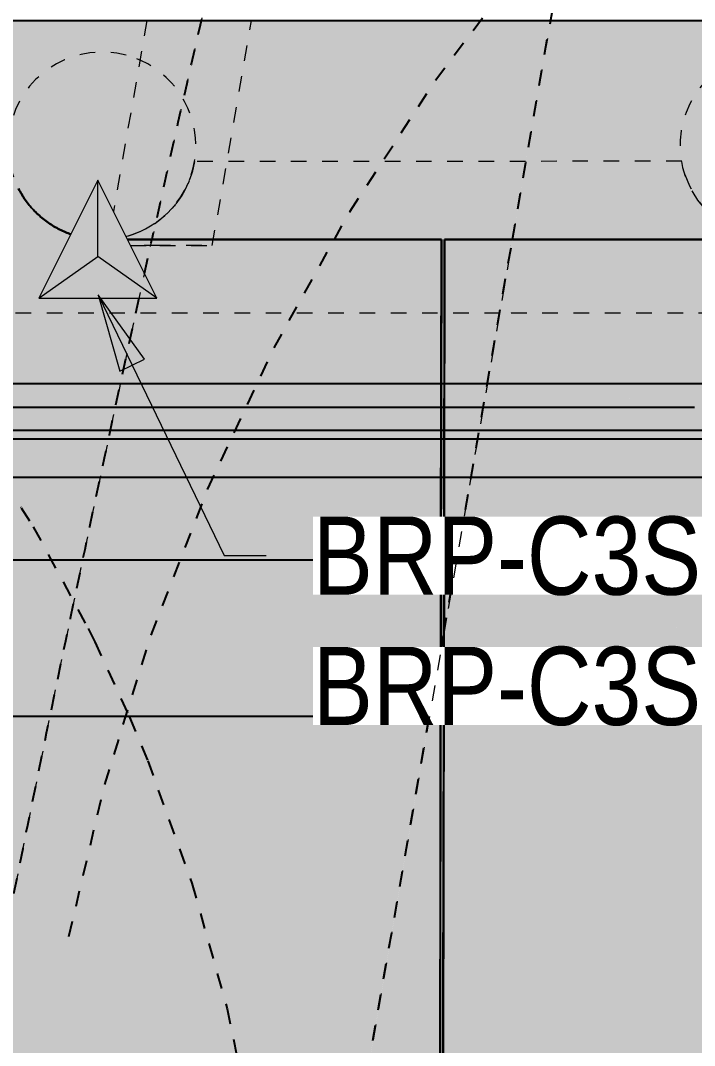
# Model space of a CAD drawing. Header units: metres. Extents: x -1147 to -802, y 5 to 567.
# Drawn here: x -1021.96 to -1017.65, y 539.5 to 546.05 of the extents above; entities that cross this region are included whole.
import ezdxf

# ---------------------------------------------------------------- set-up
doc = ezdxf.new("R2010")
doc.units = ezdxf.units.M
for name, pattern in [('Control Line', [0.02, 0.0125, -0.0025, 0.0025, -0.0025]), ('ControlLine', [0.02, 0.0125, -0.0025, 0.0025, -0.0025]), ('IMPORT-LNMK-LineTurn _3_', [0.0012, 0.0006, -0.0006]), ('JacobsDash', [0.0045, 0.003, -0.0015])]:
    doc.linetypes.add(name, pattern=pattern)
for name, color, linetype, lineweight in [('A-DETL', 7, 'Continuous', 13), ('A-DETL-GENF', 7, 'Continuous', 9), ('A-FLOR', 7, 'Continuous', 50), ('A-FLOR-PATT', 7, 'Continuous', 40), ('A-GENM', 7, 'Continuous', 35), ('A-GENM-HDLN', 7, 'JacobsDash', 15), ('G-ANNO-TEXT', 7, 'Continuous', 9), ('S-BEAM-HDLN', 7, 'JacobsDash', 15), ('S-FNDN-HDLN', 7, 'JacobsDash', 15), ('S-GRID', 7, 'Continuous', 9)]:
    doc.layers.add(name, color=color, linetype=linetype, lineweight=lineweight)
doc.styles.add('Arial Narrow_3', font='ARIALN.TTF', dxfattribs={"height": 0.5})

# ---------------------------------------------------------------- blocks, each defined once
blk = doc.blocks.new('T2DPAA-T2D-PWA-RW-M2D-000002_ControlLinesMinor_rvt-1-DRG-2873010 - GENERAL ARRANGEMENT PLAN')
at = {"layer": 'A-DETL', "color": 141, "linetype": 'ControlLine', "lineweight": 25, "true_color": 0xa3d0ff}
for p, q in [((-1119.2452, 544.6529), (-1118.732, 547.5991)), ((-1119.7038, 542.0211), (-1119.6836, 542.1371))]:
    blk.add_line(p, q, dxfattribs=at)
at = {"layer": 'A-DETL', "color": 254, "linetype": 'ControlLine', "lineweight": 25, "true_color": 0xbedeff}
for p, q in [((-1121.5998, 544.4359), (-1121.5519, 544.6524)), ((-1119.6836, 542.1371), (-1119.2452, 544.6529)), ((-1123.3647, 521.0078), (-1119.7038, 542.0211))]:
    blk.add_line(p, q, dxfattribs=at)
at = {"layer": 'A-DETL', "color": 141, "linetype": 'ControlLine', "lineweight": 25, "true_color": 0xa3d0ff}
blk.add_arc((-906.7582, 497.0745), 220, 166.978224, 167.510361, dxfattribs=at)
at = {"layer": 'A-DETL', "color": 254, "linetype": 'ControlLine', "lineweight": 25, "true_color": 0xbedeff}
for start, end in [(167.61029, 168.23376), (168.23376, 168.861527)]:
    blk.add_arc((-906.7582, 497.0745), 220, start, end, dxfattribs=at)
blk = doc.blocks.new('T2DPAA-T2D-C3S-RW-M2D-100010_dwg-40802999-DRG-2873010 - GENERAL ARRANGEMENT PLAN')
at = {"color": 254, "lineweight": 25, "true_color": 0xd5d5d5}
for p, q in [((53.0591, -605.6402), (53.7263, -608.1506)), ((52.7984, -605.8272), (53.4363, -608.2277)), ((52.5194, -605.9457), (52.7758, -606.9101)), ((52.0081, -606.0816), (52.7115, -608.7282)), ((51.0417, -606.3384), (51.5831, -608.3757)), ((52.7758, -606.9101), (52.7979, -606.9935)), ((52.7982, -606.9944), (53.2228, -608.5923)), ((53.7263, -608.1506), (53.8027, -608.4382)), ((53.4363, -608.2277), (53.5128, -608.5153)), ((51.5837, -608.3777), (51.7451, -608.9851)), ((53.8027, -608.4382), (53.8595, -608.652)), ((53.5128, -608.5153), (53.7158, -609.2791)), ((53.2228, -608.5923), (53.4179, -609.3263)), ((53.86, -608.6537), (54.0058, -609.2026)), ((52.7115, -608.7282), (52.9141, -609.4906)), ((51.7451, -608.9851), (51.9472, -609.7457)), ((54.011, -609.2219), (54.5389, -611.2085)), ((53.4179, -609.3263), (53.4257, -609.3556)), ((53.7209, -609.2984), (54.1144, -610.779)), ((53.4308, -609.375), (53.9203, -611.2167)), ((52.9193, -609.5099), (53.4089, -611.3524)), ((51.9524, -609.7651), (52.4424, -611.6089)), ((54.1148, -610.7805), (54.2209, -611.1797))]:
    blk.add_line(p, q, dxfattribs=at)
at = {"color": 254, "linetype": 'IMPORT-LNMK-LineTurn _3_', "lineweight": 25, "true_color": 0xd5d5d5}
for p, q in [((52.5471, -606.8095), (52.4482, -606.9163)), ((52.5514, -606.8049), (52.5489, -606.8077)), ((52.4482, -606.9163), (51.9107, -607.4222)), ((51.9107, -607.4222), (51.8392, -607.4848)), ((51.8392, -607.4848), (51.4309, -607.823)), ((49.9746, -607.8088), (50.9741, -607.7812)), ((50.9741, -607.7812), (51.973, -607.8225)), ((51.4309, -607.823), (51.1906, -608.0078)), ((51.973, -607.8225), (52.9667, -607.9326)), ((52.9667, -607.9326), (53.9505, -608.1108)), ((51.1906, -608.0078), (50.5058, -608.4824)), ((53.9505, -608.1108), (54.7192, -608.3057)), ((50.5058, -608.4824), (49.7885, -608.9061)), ((49.7885, -608.9061), (49.0424, -609.2769))]:
    blk.add_line(p, q, dxfattribs=at)
at = {"color": 9, "linetype": 'IMPORT-LNMK-LineTurn _3_', "lineweight": 25, "true_color": 0xc3c3c3}
for p, q in [((54.7192, -608.3057), (54.9197, -608.3565)), ((54.9197, -608.3565), (55.8696, -608.6683)), ((55.8696, -608.6683), (56.7958, -609.0449))]:
    blk.add_line(p, q, dxfattribs=at)
at = {"color": 9, "lineweight": 25, "true_color": 0xc3c3c3}
for p, q in [((54.0058, -609.2026), (54.011, -609.2219)), ((53.7158, -609.2791), (53.7209, -609.2984)), ((53.4257, -609.3556), (53.4308, -609.375)), ((52.9141, -609.4906), (52.9193, -609.5099)), ((51.9472, -609.7457), (51.9524, -609.7651))]:
    blk.add_line(p, q, dxfattribs=at)
blk = doc.blocks.new('T2DPAA-T2D-PWC-RW-M2D-100010_RoadDesign_rvt-1-DRG-2873010 - GENERAL ARRANGEMENT PLAN')
at = {"color": 254, "lineweight": 18, "true_color": 0xe3e3e3, "rotation": 75.11694444444437}
blk.add_blockref('T2DPAA-T2D-C3S-RW-M2D-100010_dwg-40802999-DRG-2873010 - GENERAL ARRANGEMENT PLAN', (-1722.337, 648.0105), dxfattribs=at)
blk = doc.blocks.new('Top of Pavement - RL A - Top of Pavement - RL A-68818558-DRG-2873010 - GENERAL ARRANGEMENT PLAN')
at = {"layer": 'A-GENM', "color": 9, "lineweight": 25, "true_color": 0xbebebe}
for points, knots in [([(135.6568, 28.8523), (135.6928, 28.7168), (135.7648, 28.4458), (135.8728, 28.0393), (135.9808, 27.6328), (136.0889, 27.2264), (136.1969, 26.8199), (136.3049, 26.4134), (136.4129, 26.0069), (136.521, 25.6004), (136.629, 25.194), (136.737, 24.7875), (136.845, 24.381), (136.953, 23.9745), (137.0611, 23.5681), (137.1691, 23.1616), (137.2771, 22.7551), (137.3851, 22.3486), (137.4784, 21.9978), (137.5356, 21.7825), (137.5568, 21.7027)], [0.47976879, 0.47976879, 0.47976879, 0.47976879, 0.48265896, 0.48554913, 0.48843931, 0.49132948, 0.49421965, 0.49710983, 0.5, 0.50289017, 0.50578035, 0.50867052, 0.51156069, 0.51445087, 0.51734104, 0.52023121, 0.52312139, 0.52601156, 0.52890173, 0.53060437, 0.53060437, 0.53060437, 0.53060437]), ([(137.3635, 23.2082), (137.3275, 23.3437), (137.2554, 23.6147), (137.1474, 24.0212), (137.0395, 24.4271), (136.9676, 24.6976), (136.9318, 24.8326)], [-0.52023121, -0.52023121, -0.52023121, -0.52023121, -0.51734104, -0.51445087, -0.51156069, -0.50868167, -0.50868167, -0.50868167, -0.50868167]), ([(137.75, 21.7537), (137.7292, 21.832), (137.6724, 22.0458), (137.5795, 22.3952), (137.4715, 22.8017), (137.3995, 23.0727), (137.3635, 23.2082)], [-0.53057242, -0.53057242, -0.53057242, -0.53057242, -0.52890173, -0.52601156, -0.52312139, -0.52023121, -0.52023121, -0.52023121, -0.52023121]), ([(138.1661, 20.1878), (138.1507, 20.2461), (138.0992, 20.4399), (138.0117, 20.7692), (137.9036, 21.1757), (137.8181, 21.4974), (137.7686, 21.6836), (137.7552, 21.7343)], [-0.54170536, -0.54170536, -0.54170536, -0.54170536, -0.54046243, -0.53757225, -0.53468208, -0.53179191, -0.53070985, -0.53070985, -0.53070985, -0.53070985]), ([(137.5619, 21.6834), (137.575, 21.6341), (137.6241, 21.4494), (137.7092, 21.1292), (137.8172, 20.7227), (137.9253, 20.3163), (138.0333, 19.9098), (138.1413, 19.5033), (138.2493, 19.0968), (138.3213, 18.8259), (138.3574, 18.6904)], [0.53074181, 0.53074181, 0.53074181, 0.53074181, 0.53179191, 0.53468208, 0.53757225, 0.54046243, 0.5433526, 0.54624277, 0.54913295, 0.55202312, 0.55202312, 0.55202312, 0.55202312])]:
    blk.add_open_spline(points, degree=3, knots=knots, dxfattribs=at)
at = {"layer": 'A-GENM', "color": 253, "lineweight": 25, "true_color": 0xa3a3a3}
for points in [[(137.5568, 21.7027), (137.5585, 21.6963), (137.5602, 21.6898), (137.5619, 21.6834)], [(137.7552, 21.7343), (137.7534, 21.7408), (137.7517, 21.7472), (137.75, 21.7537)]]:
    blk.add_open_spline(points, degree=3, dxfattribs=at)
blk = doc.blocks.new('T2DPAA-T2D-C3S-RS-M3D-100334_rvt-1-DRG-2873010 - GENERAL ARRANGEMENT PLAN')
at = {"layer": 'A-GENM', "color": 253, "lineweight": 25, "true_color": 0xa3a3a3}
for p, q in [((-1119.7026, 542.7069), (-1119.6991, 544.6528)), ((-1119.6791, 544.6528), (-1119.6819, 543.0617)), ((-1119.6819, 543.0613), (-1119.6826, 542.7069)), ((-1119.706, 540.7611), (-1119.7026, 542.7069)), ((-1119.6826, 542.7069), (-1119.686, 540.7611)), ((-1119.7095, 538.8153), (-1119.706, 540.7611)), ((-1119.686, 540.7611), (-1119.6895, 538.8153))]:
    blk.add_line(p, q, dxfattribs=at)
at = {"layer": 'A-GENM', "color": 9, "lineweight": 25, "true_color": 0xbebebe}
for p, q in [((-1119.6819, 543.0617), (-1119.6814, 543.3779)), ((-1119.6843, 541.734), (-1119.6819, 543.0613))]:
    blk.add_line(p, q, dxfattribs=at)
at = {"layer": 'A-GENM', "color": 9, "lineweight": 25, "true_color": 0xbebebe, "flags": 128}
for points in [[(-1119.6991, 544.6528), (-1119.6993, 544.5333), (-1119.6995, 544.4139), (-1119.6997, 544.2944), (-1119.6999, 544.175), (-1119.7002, 544.0555), (-1119.7004, 543.9361), (-1119.7006, 543.8166), (-1119.7008, 543.6972), (-1119.701, 543.5778)], [(-1119.681, 543.5778), (-1119.6808, 543.6972), (-1119.6806, 543.8166), (-1119.6804, 543.9361), (-1119.6802, 544.0555), (-1119.6799, 544.175), (-1119.6797, 544.2944), (-1119.6795, 544.4139), (-1119.6793, 544.5333), (-1119.6791, 544.6528)], [(-1119.701, 543.5778), (-1119.7011, 543.5278), (-1119.7012, 543.4778), (-1119.7013, 543.4279), (-1119.7014, 543.3779)], [(-1119.6814, 543.3779), (-1119.6813, 543.4279), (-1119.6812, 543.4778), (-1119.6811, 543.5278), (-1119.681, 543.5778)], [(-1119.7014, 543.3779), (-1119.7046, 541.5738), (-1119.7078, 539.7696), (-1119.711, 537.9654), (-1119.7142, 536.1612), (-1119.7174, 534.3571), (-1119.7206, 532.5529), (-1119.7238, 530.7487), (-1119.727, 528.9445), (-1119.7302, 527.1404)], [(-1119.7102, 527.1403), (-1119.707, 528.9445), (-1119.7038, 530.7487), (-1119.7006, 532.5529), (-1119.6974, 534.357), (-1119.6942, 536.1612), (-1119.691, 537.9654), (-1119.6878, 539.7696), (-1119.6846, 541.5738), (-1119.6843, 541.7336)]]:
    blk.add_lwpolyline(points, dxfattribs=at)
at = {"layer": 'A-GENM', "color": 9, "lineweight": 25, "true_color": 0xbebebe}
for points in [[(-1122.405, 544.9787), (-1122.3987, 544.9662), (-1122.3919, 544.954), (-1122.3847, 544.9421)], [(-1122.3847, 544.9421), (-1122.3775, 544.9301), (-1122.3698, 544.9184), (-1122.3618, 544.907)], [(-1122.3618, 544.907), (-1122.3538, 544.8955), (-1122.3453, 544.8844), (-1122.3365, 544.8735)], [(-1122.3365, 544.8735), (-1122.3277, 544.8627), (-1122.3185, 544.8522), (-1122.309, 544.842)], [(-1122.309, 544.842), (-1122.2994, 544.8318), (-1122.2895, 544.8219), (-1122.2793, 544.8124)], [(-1122.2793, 544.8124), (-1122.2691, 544.8029), (-1122.2585, 544.7937), (-1122.2476, 544.785)], [(-1122.2476, 544.785), (-1122.2368, 544.7762), (-1122.2256, 544.7678), (-1122.2141, 544.7598)], [(-1122.2141, 544.7598), (-1122.2027, 544.7518), (-1122.1909, 544.7442), (-1122.1789, 544.737)], [(-1122.1789, 544.737), (-1122.1669, 544.7298), (-1122.1547, 544.7231), (-1122.1422, 544.7168)], [(-1122.1422, 544.7168), (-1122.1298, 544.7105), (-1122.1171, 544.7046), (-1122.1042, 544.6991)], [(-1122.1042, 544.6991), (-1122.0931, 544.6944), (-1122.0818, 544.6901), (-1122.0703, 544.686)], [(-1119.6791, 544.6528), (-1119.5387, 544.6528), (-1119.2578, 544.6529), (-1118.8366, 544.6531), (-1118.4153, 544.6533), (-1117.9941, 544.6534), (-1117.7133, 544.6536), (-1117.5728, 544.6536)], [(-1119.6814, 543.3779), (-1119.5543, 543.3779), (-1119.3003, 543.3779), (-1118.9192, 543.3779), (-1118.5381, 543.3779), (-1118.1571, 543.3779), (-1117.903, 543.3779), (-1117.776, 543.3779)]]:
    blk.add_open_spline(points, degree=3, dxfattribs=at)
at = {"layer": 'A-GENM', "color": 253, "lineweight": 25, "true_color": 0xa3a3a3}
for points in [[(-1122.3847, 544.9421), (-1122.3919, 544.954), (-1122.3987, 544.9662), (-1122.405, 544.9787)], [(-1122.3618, 544.907), (-1122.3698, 544.9184), (-1122.3775, 544.9301), (-1122.3847, 544.9421)], [(-1122.3365, 544.8735), (-1122.3453, 544.8844), (-1122.3538, 544.8955), (-1122.3618, 544.907)], [(-1122.309, 544.842), (-1122.3185, 544.8522), (-1122.3277, 544.8627), (-1122.3365, 544.8735)], [(-1122.2793, 544.8124), (-1122.2895, 544.8219), (-1122.2994, 544.8318), (-1122.309, 544.842)], [(-1122.2476, 544.7849), (-1122.2585, 544.7937), (-1122.2691, 544.8029), (-1122.2793, 544.8124)], [(-1122.2141, 544.7598), (-1122.2256, 544.7678), (-1122.2368, 544.7762), (-1122.2476, 544.7849)], [(-1122.1789, 544.737), (-1122.1909, 544.7442), (-1122.2027, 544.7518), (-1122.2141, 544.7598)], [(-1122.1422, 544.7168), (-1122.1547, 544.7231), (-1122.1669, 544.7298), (-1122.1789, 544.737)], [(-1122.1042, 544.6991), (-1122.1171, 544.7046), (-1122.1298, 544.7105), (-1122.1422, 544.7168)], [(-1122.0703, 544.686), (-1122.0818, 544.6901), (-1122.0931, 544.6944), (-1122.1042, 544.6991)], [(-1121.4374, 544.6521), (-1121.5273, 544.652), (-1121.6172, 544.652), (-1121.7071, 544.652)], [(-1121.0028, 544.6522), (-1121.1476, 544.6522), (-1121.2925, 544.6521), (-1121.4374, 544.6521)], [(-1120.5682, 544.6524), (-1120.7131, 544.6524), (-1120.8579, 544.6523), (-1121.0028, 544.6522)], [(-1120.1337, 544.6526), (-1120.2785, 544.6525), (-1120.4234, 544.6525), (-1120.5682, 544.6524)], [(-1119.6991, 544.6528), (-1119.8439, 544.6527), (-1119.9888, 544.6526), (-1120.1337, 544.6526)], [(-1119.2578, 544.6529), (-1119.3983, 544.6529), (-1119.5387, 544.6528), (-1119.6791, 544.6528)], [(-1118.8366, 544.6531), (-1118.977, 544.6531), (-1119.1174, 544.653), (-1119.2578, 544.6529)], [(-1118.4153, 544.6533), (-1118.5558, 544.6532), (-1118.6962, 544.6532), (-1118.8366, 544.6531)], [(-1117.9941, 544.6534), (-1118.1345, 544.6534), (-1118.2749, 544.6533), (-1118.4153, 544.6533)]]:
    blk.add_open_spline(points, degree=3, dxfattribs=at)
at = {"layer": 'A-GENM', "color": 9, "lineweight": 25, "true_color": 0xbebebe}
for points, knots in [([(-1121.7071, 544.652), (-1121.6172, 544.652), (-1121.3824, 544.6521), (-1121.0028, 544.6522), (-1120.5682, 544.6524), (-1120.1337, 544.6526), (-1119.8439, 544.6527), (-1119.6991, 544.6528)], [-0.9241573, -0.9241573, -0.9241573, -0.9241573, -0.8, -0.6, -0.4, -0.2, 0, 0, 0, 0]), ([(-1119.701, 543.5778), (-1119.8375, 543.5778), (-1120.247, 543.5778), (-1120.7931, 543.5778), (-1121.3391, 543.5778), (-1121.7486, 543.5778), (-1122.1582, 543.5778), (-1122.5677, 543.5778), (-1122.9772, 543.5778), (-1123.2502, 543.5778), (-1123.3867, 543.5778)], [-1, -1, -1, -1, -0.888889, -0.666667, -0.555556, -0.444444, -0.333333, -0.222222, -0.111111, 0, 0, 0, 0]), ([(-1118.0808, 543.5777), (-1118.2031, 543.5777), (-1118.4624, 543.5777), (-1118.8587, 543.5777), (-1119.2699, 543.5777), (-1119.544, 543.5777), (-1119.681, 543.5778)], [-0.7783952, -0.7783952, -0.7783952, -0.7783952, -0.6, -0.4, -0.2, 0, 0, 0, 0]), ([(-1123.2301, 543.3779), (-1123.0994, 543.3779), (-1122.838, 543.3779), (-1122.4459, 543.3779), (-1122.0538, 543.3779), (-1121.6618, 543.3779), (-1121.2697, 543.3779), (-1120.7469, 543.3779), (-1120.2241, 543.3779), (-1119.8321, 543.3779), (-1119.7014, 543.3779)], [0, 0, 0, 0, 0.111111, 0.222222, 0.333333, 0.444444, 0.555556, 0.666667, 0.888889, 1, 1, 1, 1])]:
    blk.add_open_spline(points, degree=3, knots=knots, dxfattribs=at)
at = {"layer": 'A-GENM', "color": 253, "lineweight": 25, "true_color": 0xa3a3a3, "rotation": 75.11694444444437}
blk.add_blockref('Top of Pavement - RL A - Top of Pavement - RL A-68818558-DRG-2873010 - GENERAL ARRANGEMENT PLAN', (-1134.0578, 404.8616), dxfattribs=at)
blk = doc.blocks.new('01_SFO_FRP_Pile_CastInPlace_CS_BR08 - CAST-IN-PLACE PILE - 1200-9305895-DRG-2873010 - GENERAL ARRANGEMENT PLAN')
at = {"layer": 'S-FNDN-HDLN'}
for start, end in [(270, 85.48145), (119.70018, 270)]:
    blk.add_arc((0, 0), 0.6, start, end, dxfattribs=at)
blk = doc.blocks.new('01_SFO_FRP_Pile_CastInPlace_CS_BR08 - CAST-IN-PLACE PILE - 1200-9305886-DRG-2873010 - GENERAL ARRANGEMENT PLAN')
at = {"layer": 'S-FNDN-HDLN'}
for start, end in [(90, 270), (270, 90)]:
    blk.add_arc((0, 0), 0.6, start, end, dxfattribs=at)
blk = doc.blocks.new('20_SFR_WSC_ShotcreteWall_Flat_Datum - FlatWall_PileSize_1200-9242313-DRG-2873010 - GENERAL ARRANGEMENT PLAN')
at = {"layer": 'A-GENM-HDLN', "color": 252, "true_color": 0x888888}
for p, q in [((0.5916, -0.7), (0.5833, -0.7406)), ((3.7082, -0.7), (0.5916, -0.7)), ((0.5718, -0.7818), (0.5572, -0.8225)), ((0.5779, -0.7613), (0.5718, -0.7818)), ((0.5828, -0.7425), (0.5782, -0.7603)), ((0.5493, -0.8413), (0.5408, -0.86)), ((0.5564, -0.8245), (0.5497, -0.8404)), ((0.5096, -0.9167), (0.4991, -0.933)), ((0.5187, -0.9017), (0.5102, -0.9158)), ((0.5408, -0.86), (0.5198, -0.8997)), ((0.4704, -0.9725), (0.4602, -0.985)), ((0.4991, -0.933), (0.4719, -0.9706)), ((0.4002, -1.0471), (0.3873, -1.0583)), ((0.4127, -1.0355), (0.4009, -1.0464)), ((0.4476, -0.9996), (0.4145, -1.0338)), ((0.4596, -0.9857), (0.4476, -0.9996)), ((0.3194, -1.1079), (0.277, -1.1322)), ((0.3326, -1.0994), (0.3194, -1.1079)), ((0.3469, -1.0896), (0.3333, -1.0989)), ((0.3873, -1.0583), (0.3491, -1.088)), ((0.1662, -1.1765), (0.1529, -1.1802)), ((0.1784, -1.1729), (0.1662, -1.1765)), ((0.1967, -1.1668), (0.1793, -1.1726)), ((0.2452, -1.1476), (0.1997, -1.1658)), ((0.2581, -1.1416), (0.2452, -1.1476)), ((0.2744, -1.1336), (0.259, -1.1412)), ((4.1256, -1.1742), (4.0546, -1.1476)), ((4.1336, -1.1765), (4.1305, -1.1756)), ((4.1341, -1.1767), (4.1336, -1.1765)), ((4.1883, -1.1896), (4.1349, -1.1769)), ((4.2998, -1.2), (0.163, -1.2)), ((4.2159, -1.1941), (4.1928, -1.1904)), ((4.2201, -1.1947), (4.2159, -1.1941)), ((4.2563, -1.1984), (4.2209, -1.1948)), ((4.2998, -1.2), (4.2604, -1.1987))]:
    blk.add_line(p, q, dxfattribs=at)
at = {"layer": 'A-GENM-HDLN', "color": 252, "true_color": 0x888888, "flags": 128}
blk.add_lwpolyline([(4.0546, -1.1476), (3.9804, -1.1079), (3.9125, -1.0583), (3.8522, -0.9996), (3.8007, -0.933), (3.759, -0.86), (3.728, -0.7818), (3.7082, -0.7)], dxfattribs=at)

msp = doc.modelspace()

# ---------------------------------------------------------------- hatches: boundary and pattern name
at = {"layer": 'A-DETL-GENF', "true_color": 0xffffff}
msp.add_hatch(color=7, dxfattribs=at).paths.add_polyline_path([(-1021.2466, 544.2777), (-1021.0896, 544.2777), (-1021.4668, 545.0322), (-1021.8441, 544.2777), (-1021.7155, 544.2777)])
at = {"layer": 'A-FLOR-PATT', "lineweight": 5, "true_color": 0xe1e1e1}
h = msp.add_hatch(color=254, dxfattribs=at)
h.paths.add_polyline_path([(-1025.2425, 507.7099), (-1024.9578, 509.3464), (-1025.4129, 509.3472), (-1025.328, 508.5308)])
h.paths.add_polyline_path([(-1024.6508, 521.0109), (-1024.6888, 521.3724), (-1024.705, 521.6018), (-1024.7225, 522.22), (-1024.7202, 522.3432), (-1024.68, 523.1174), (-1024.5745, 523.9112), (-1022.6533, 534.9359), (-1022.5017, 535.7941), (-1021.996, 538.5181), (-1021.9412, 538.6558), (-1021.9145, 538.6976), (-1021.8131, 538.8044), (-1021.7855, 538.8242), (-1021.7336, 538.8568), (-1021.6322, 538.8968), (-1021.5893, 538.9073), (-1021.4441, 538.9149), (-1021.3912, 538.9073), (-1021.2477, 538.8568), (-1021.2091, 538.8347), (-1021.1006, 538.7419), (-1021.0673, 538.7003), (-1021.0006, 538.574), (-1020.9699, 538.4751), (-1020.9102, 538.2721), (-1020.7847, 537.7809), (-1020.7018, 537.3821), (-1020.6377, 536.996), (-1020.5593, 536.2828), (-1020.5523, 536.1555), (-1020.5323, 535.5099), (-1020.5338, 535.3662), (-1020.5649, 534.7368), (-1020.5755, 534.6152), (-1020.5962, 534.4158), (-1018.5715, 546.0535), (-1029.229, 546.0535), (-1029.2319, 546.0369), (-1026.6273, 521.0144), (-1024.7034, 521.011)])
h.paths.add_polyline_path([(-1021.0896, 544.2777), (-1021.8441, 544.2777), (-1021.4668, 545.0322), (-1021.2466, 544.5918)])
for points in [[(-1017.1535, 507.6948), (-1018.5715, 546.0535), (-1020.5972, 534.4059), (-1020.6572, 533.9678), (-1020.6808, 533.8269), (-1022.9141, 521.0078), (-1019.6307, 521.002), (-1019.6515, 509.337), (-1024.9578, 509.3464), (-1025.2425, 507.7099), (-1017.4955, 507.6954)], [(-1017.1535, 507.6948), (-1017.1322, 507.7012), (-1014.1504, 524.8162), (-1018.5715, 546.0535), (-1017.1685, 508.0992)], [(-1014.1504, 524.8162), (-1010.4687, 545.9484), (-1010.4672, 546.0535), (-1018.5715, 546.0535), (-1014.3544, 525.7963)]]:
    msp.add_hatch(color=254, dxfattribs=at).paths.add_polyline_path(points)
at = {"layer": 'G-ANNO-TEXT'}
msp.add_hatch(color=256, dxfattribs=at).paths.add_polyline_path([(-1021.4649, 544.2988), (-1021.3269, 543.8102), (-1021.1681, 543.8868)])

# ---------------------------------------------------------------- linework, layer by layer
at = {"layer": 'A-DETL', "color": 6, "lineweight": 15, "true_color": 0xff00ff}
for p, q in [((-1021.4668, 545.0322), (-1021.8441, 544.2777)), ((-1021.0896, 544.2777), (-1021.4668, 545.0322)), ((-1021.4668, 544.5448), (-1021.4668, 545.0322)), ((-1021.8441, 544.2777), (-1021.4668, 544.5448)), ((-1021.0896, 544.2777), (-1021.4668, 544.5448)), ((-1021.8441, 544.2777), (-1021.0896, 544.2777))]:
    msp.add_line(p, q, dxfattribs=at)
at = {"layer": 'A-DETL', "color": 150, "linetype": 'Control Line', "lineweight": 15, "true_color": 0x0080ff}
msp.add_arc((-806.3278, 497.0745), 220, 166.350456, 170.117063, dxfattribs=at)
at = {"layer": 'A-FLOR', "color": 252, "lineweight": 25, "true_color": 0x888888}
msp.add_line((-1035.3893, 546.0535), (-1004.6133, 546.0535), dxfattribs=at)
at = {"layer": 'G-ANNO-TEXT'}
for p, q in [((-1021.4649, 544.2988), (-1021.3269, 543.8102)), ((-1021.1681, 543.8868), (-1021.4649, 544.2988)), ((-1021.4649, 544.2988), (-1020.6599, 542.6309)), ((-1021.3269, 543.8102), (-1021.1681, 543.8868)), ((-1020.6599, 542.6309), (-1020.3899, 542.6309))]:
    msp.add_line(p, q, dxfattribs=at)
at = {"layer": 'S-BEAM-HDLN'}
for p, q in [((-1021.1542, 546.0536), (-1021.3667, 544.832)), ((-1020.7348, 544.6136), (-1020.4843, 546.0536)), ((-1018.8261, 544.6136), (-1018.8251, 544.6136)), ((-1022.1934, 544.1836), (-1018.8261, 544.1836)), ((-1018.8261, 544.1836), (-1018.8251, 544.1836)), ((-1018.8237, 544.1836), (-1016.3909, 544.1836))]:
    msp.add_line(p, q, dxfattribs=at)
at = {"layer": 'S-BEAM-HDLN', "flags": 128}
for points in [[(-1021.0698, 544.6136), (-1021.1313, 544.6136), (-1021.1908, 544.6136), (-1021.2461, 544.6136), (-1021.2581, 544.6136)], [(-1021.2581, 544.6136), (-1021.2461, 544.6136), (-1021.1908, 544.6136), (-1021.1313, 544.6136), (-1021.0698, 544.6136)], [(-1021.0698, 544.6136), (-1021.0082, 544.6136), (-1020.9488, 544.6136), (-1020.8934, 544.6136), (-1020.8441, 544.6136), (-1020.8025, 544.6136), (-1020.7699, 544.6136), (-1020.7476, 544.6136), (-1020.7362, 544.6136), (-1020.7476, 544.6136), (-1020.7699, 544.6136), (-1020.8025, 544.6136), (-1020.8441, 544.6136), (-1020.8934, 544.6136), (-1020.9488, 544.6136), (-1021.0082, 544.6136), (-1021.0698, 544.6136)]]:
    msp.add_lwpolyline(points, dxfattribs=at)

# ---------------------------------------------------------------- block references
at = {"lineweight": 5}
for name in ['T2DPAA-T2D-PWC-RW-M2D-100010_RoadDesign_rvt-1-DRG-2873010 - GENERAL ARRANGEMENT PLAN', 'T2DPAA-T2D-C3S-RS-M3D-100334_rvt-1-DRG-2873010 - GENERAL ARRANGEMENT PLAN', 'T2DPAA-T2D-PWA-RW-M2D-000002_ControlLinesMinor_rvt-1-DRG-2873010 - GENERAL ARRANGEMENT PLAN']:
    msp.add_blockref(name, (100.4304, 0), dxfattribs=at)
at = {"layer": 'A-GENM-HDLN', "color": 252, "true_color": 0x888888, "rotation": 0.02395779607190437}
msp.add_blockref('20_SFR_WSC_ShotcreteWall_Flat_Datum - FlatWall_PileSize_1200-9242313-DRG-2873010 - GENERAL ARRANGEMENT PLAN', (-1021.4401, 545.8516), dxfattribs=at)
at = {"layer": 'S-FNDN-HDLN'}
for name, p, rotation in [('01_SFO_FRP_Pile_CastInPlace_CS_BR08 - CAST-IN-PLACE PILE - 1200-9305895-DRG-2873010 - GENERAL ARRANGEMENT PLAN', (-1021.4404, 545.2519), 165.1169444444439), ('01_SFO_FRP_Pile_CastInPlace_CS_BR08 - CAST-IN-PLACE PILE - 1200-9305886-DRG-2873010 - GENERAL ARRANGEMENT PLAN', (-1017.1427, 545.2536), 165.1169444444435)]:
    msp.add_blockref(name, p, dxfattribs=dict(at, rotation=rotation))

# ---------------------------------------------------------------- next in the draw order: texts
at = {"layer": 'G-ANNO-TEXT', "char_height": 0.5, "attachment_point": 1, "style": 'Arial Narrow_3', "bg_fill": 3, "box_fill_scale": 1, "bg_fill_color": 256, "bg_fill_true_color": 13158600, "bg_fill_transparency": 0}
for s, insert in [('BRP-C3S-BR08-13,', (-1020.0899, 542.8809)), ('BRP-C3S-BR08-14', (-1020.0899, 542.0474))]:
    msp.add_mtext(s, dxfattribs=dict(at, insert=insert))

# ---------------------------------------------------------------- next in the draw order: linework, layer by layer
at = {"layer": 'S-GRID', "color": 150, "linetype": 'Control Line', "lineweight": 18, "true_color": 0x0080ff}
msp.add_line((-1017.3232, 553.2281), (-1026.84, 498.5279), dxfattribs=at)

doc.saveas('drawing.dxf')
